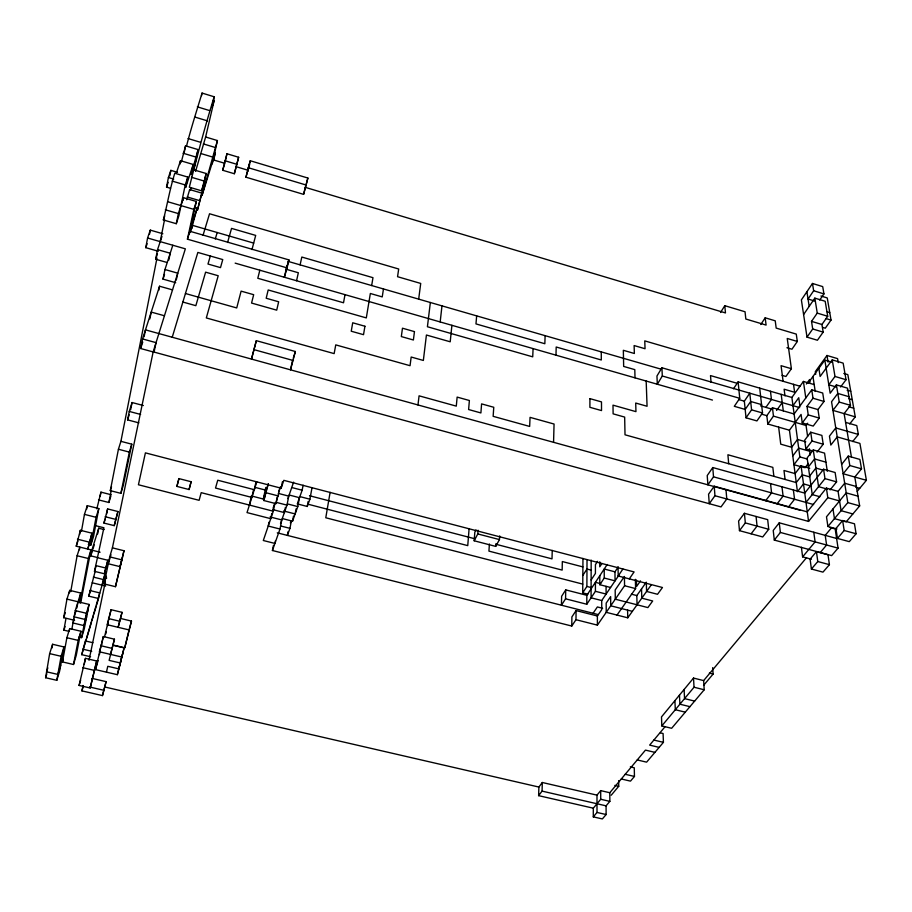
<?xml version="1.0" encoding="UTF-8"?>
<svg xmlns="http://www.w3.org/2000/svg" width="912" height="912" viewBox="0 0 912 912"><rect width="100%" height="100%" fill="white"/><g stroke="black" fill="none" stroke-linecap="round" stroke-linejoin="round"><path stroke-width="1.37" d="M609.786 792.733L609.854 801.374L606.07 805.843L606.127 814.541L602.365 818.93L593.29 816.867L593.302 808.192L600.723 799.265L600.7 790.624L609.786 792.733L645.468 750.109L654.919 752.354M591.181 560.082L591.079 597.816L601.715 600.541L618.872 575.244M586.838 595.297L565.725 589.882L561.621 596.3L561.439 605.215L565.565 598.819L586.792 604.246L586.838 595.297L607.198 564.505M587.898 594.179L582.7 592.846L586.883 586.45L587.02 560.47M582.7 592.846L582.962 558.44M273.463 545.342L272.426 550.506L571.767 626.042L575.985 619.704L576.088 610.573L597.383 615.988L601.749 609.604L601.715 600.541M571.767 626.042L571.892 616.934L576.088 610.573M565.565 598.819L565.725 589.882M553.561 442.309L554.063 424.034L530.054 417.365L529.655 426.428L493.141 416.328L493.768 407.276L481.593 403.891L480.898 412.942L468.608 409.534L469.384 400.505L457.14 397.096L456.285 406.125L419.075 395.831L417.97 404.951M555.978 355.167L556.195 347.005L601.304 359.989L601.27 351.895M552.239 550.415L552.011 558.874L496.048 544.293M593.302 808.192L538.627 795.652L542.07 791.114L542.309 782.496L596.984 795.139L600.7 790.624M538.627 795.652L538.889 787.056L542.309 782.496M545.125 335.673L544.84 343.733L475.973 323.908L476.668 315.883M533.087 348.601L532.722 356.843L427.42 326.747L430.35 302.499M476.041 529.849L474.833 532.141L474.183 540.782L495.706 546.391L499.457 539.585L499.673 535.88M495.706 546.391L495.866 543.917M489.402 544.008L488.935 551.122L562.157 570.103L562.328 561.553L582.893 566.911M474.183 540.782L477.797 533.942L478.07 530.225M469.099 528.675L467.753 545.627L307.629 504.108M451.907 325.31L450.209 341.795L426.417 335.023L423.35 360.457L411.175 357.025L410.047 365.701L335.753 344.884L334.145 353.617L206.317 317.946L218.207 275.743L205.61 272.164L195.841 305.68L182.867 302.043M440.177 321.947L441.978 305.862M418.676 299.125L420.717 283.438L397.552 276.701L398.692 269.006L209.543 213.761L203 235.399M383.473 288.956L382.231 296.913L370.352 293.493L366.305 317.912L268.185 289.97L266.19 298.247L278.662 301.781L276.712 310.16L251.564 303.058L253.673 294.69L241.11 291.133L236.721 307.948L185.444 293.516M371.674 285.547L372.974 277.681L301.826 257.047L300.094 264.856M45.6 677.73L49.647 653.619L52.611 644.282L64 646.961L59.645 671.072L56.795 680.306L45.6 677.73L46.854 673.774M51.984 647.987L52.611 644.282M330.121 492.332L325.778 517.765L582.757 584.113M74.59 620.285L63.703 617.698L66.964 599.116L69.745 590.372L80.758 593.028L79.116 601.76M80.678 602.969L91.006 549.868L76.243 546.197L80.347 530.294L91.952 533.189L87.848 549.058L91.952 533.189M69.301 592.88L69.745 590.372M79.606 534.5L80.347 530.294M69.13 631.389L63.897 630.146L65.972 618.45M70.714 591.751L77.11 555.75L79.868 547.12L79.39 549.765M81.453 531.286L84.451 514.379L87.278 505.658L98.827 508.565L93.548 536.438L90.835 545.102L88.316 544.475M86.64 509.227L87.278 505.658M56.795 680.306L61.104 656.287L64 646.961M62.472 661.93L66.872 637.727L69.711 628.596L80.94 631.252L76.232 655.443L73.507 664.495L62.472 661.93L63.27 659.342M69.255 631.07L69.711 628.596M297.164 503.857L307.241 506.468L309.909 499.217L311.95 488.057M71.877 629.063L75.286 610.618L80.758 593.028M345.01 294.644L343.516 302.773L257.8 278.274L259.829 270.214M307.241 506.468L308.142 501.497M76.87 608.019L78.033 601.772M96.82 508.862L100.958 492.138L111.287 494.76M158.323 251.245L145.772 247.665L147.584 238.009L150.298 230.132L162.849 233.746M79.937 602.98L88.316 558.497L91.006 549.868M90.835 545.102L96.068 517.298L98.827 508.565M100.229 496.014L100.958 492.138M149.522 234.27L150.298 230.132M97.63 557.563L90.801 555.875L91.884 550.175L98.735 528.219L104.139 529.564M296.104 508.85L295.135 513.935L283.564 510.959M282.298 518.563L292.524 521.185L297.791 506.593L299.478 497.69L289.184 495.011M297.711 502.592L302.157 490.234L303.103 485.195M288.124 531.628L287.394 535.412L289.948 528.344L291.395 520.752M292.524 521.185L293.493 516.112M97.641 533.953L98.735 528.219M73.507 664.495L78.17 640.384L80.94 631.252M170.521 188.294L166.543 187.12L168.401 177.521L170.863 170.362L177.498 172.322M169.803 175.834L170.863 170.362M89.878 590.531L99.693 592.903L98.542 598.5L88.783 596.152L95.315 570.707M97.983 557.836L107.855 560.264L104.356 573.762L94.483 571.357L103.911 527.763L95.019 525.54M103.945 523.066L107.616 508.919L117.91 511.518L114.239 525.643L103.945 523.066L105.154 519.167M120.908 441.34L131.784 444.178L123.268 485.492L120.874 493.346L110.306 490.656L118.423 449.251L120.908 441.34L156.989 258.028M166.987 262.462L155.667 259.236L157.548 249.626L161.971 236.379M187.815 177.088L185.227 184.942L178.889 215.722L176.29 223.702L163.362 219.963C167.318 204.425 169.951 188.533 174.796 173.234L187.815 177.088L185.66 187.484L193.196 164.468L180.519 160.694L176.233 173.371M78.899 636.998L81.613 637.636L86.389 613.274L89.08 604.428L66.964 599.116M106.613 514.003L107.616 508.919M98.507 499.879L108.881 502.501L111.184 490.759M160.216 241.634L164.57 219.507M89.08 604.428L84.269 628.87L81.613 637.636M280.508 523.579L286.984 505.134L288.751 496.117L278.308 493.403M154.048 352.18L140.653 348.521L142.546 338.945L159.566 286.231L172.528 289.879M138.863 422.86L127.589 419.885L129.265 411.437L132.08 402.534L143.355 405.532M144.119 336.722L145.475 329.87L731.093 491.226M272.426 550.506L279.984 529.04L281.785 519.943L270.112 516.956M285.388 507.437L284.362 512.59L272.62 509.569M90.584 656.743L81.749 654.679L105.062 574.959M130.633 409.784L132.08 402.534M179.755 164.536L180.519 160.694M149.842 318.938L151.221 312.086L164.445 315.757M181.26 162.188L185.558 145.84L198.075 149.591L193.823 169.837L206.146 173.497L203.98 183.38L201.643 190.825L189.331 187.199C196.981 156.887 204.881 126.643 214.195 96.786L202.065 93.07C196.696 110.728 191.041 128.33 186.481 146.216M275.435 540.85L274.911 543.438L263.306 540.508L273.292 511.21L274.9 503.39M184.27 152.236L185.558 145.84M158.734 290.347L159.566 286.231M79.082 685.436L85.454 658.361L96.683 660.983L90.185 687.99L79.082 685.436L80.644 680.158M84.223 664.381L85.454 658.361M175.708 282.709L162.997 279.118L164.958 269.53L172.801 245.248M265.814 491.408L263.876 500.54L275.88 503.641L277.202 497.108M275.88 503.641L280.349 486.826M273.292 511.21L201.21 492.662L199.112 500.312L138.43 484.762L145.407 452.865L281.135 488.205L282.458 481.661M201.529 95.635L202.065 93.07M102.007 585.162L105.473 571.813L104.299 577.501L106.727 578.083M104.356 573.762L107.855 560.264M114.239 525.643L117.91 511.518M120.874 493.346L129.356 452.101L131.784 444.178M168.811 260.08L170.213 253.24L157.548 249.626M176.29 223.702L178.364 213.579L183.54 197.733L196.342 201.484L189.308 234.031M269.04 522.143L268.242 526.042L279.984 529.04M271.822 513.467L270.75 518.677L247.015 512.59L256.796 481.867M183.016 200.264L183.54 197.733M91.998 678.38L106.1 681.64L102.463 695.594L81.932 690.886L83.049 685.505M112.404 547.861L123.986 550.734L115.471 586.678L104.105 583.919L109.702 556.879L112.404 547.861L153.17 351.838L185.353 248.839L147.584 238.009M89.023 660.322L105.404 581.548M154.333 350.824L156.043 342.65L142.546 338.945M193.196 164.468L191.064 174.682L198.075 149.591M186.698 199.762L189.685 189.559L201.848 193.139L197.414 210.227L201.848 193.139M190.323 190.494L190.904 187.735M195.578 171.365L205.622 136.994L214.24 100.229L212.006 107.035L214.195 96.786M292.444 360.787L290.518 369.839L295.374 351.519L256.329 340.666L251.484 359.077L256.329 340.666M249.409 505.054L251.427 495.946L263.306 499.024L265.768 487.464M263.876 500.54L268.345 483.691L263.306 499.024M176.29 279.984L177.749 273.167L164.958 269.53M90.185 687.99L96.683 660.983M287.12 265.324L284.35 277.248L287.075 267.889L187.427 239.183L193.857 209.372L196.342 201.484M113.065 645.263L124.112 647.873L117.363 674.686L95.486 669.602L103.307 636.542L114.456 639.187L110.489 654.383M99.385 654.656L99.898 652.274M101.198 646.277L101.722 643.861M101.984 642.652L103.307 636.542M192.079 228.114L192.671 225.401L253.684 243.094M194.689 207.4L197.152 208.118L190.665 231.83M201.643 190.825L206.146 173.497M104.538 636.793L111.082 609.706L122.037 612.34L118.127 627.319L122.037 612.34M115.471 586.678L123.986 550.734M105.769 633.965L106.294 631.583M107.605 625.598L108.129 623.181M111.082 609.706L107.171 624.709L129.048 629.918L131.488 621.083L120.623 618.484M256.021 481.867L254.3 489.698L217.751 480.225L215.517 488.045L251.837 497.428L253.559 489.607M213.818 159.691L215.312 152.942L202.042 195.407L217.421 140.551L205.622 136.994M212.268 163.875L217.421 140.551M296.56 280.748L298.338 272.756L286.208 269.268L288.922 259.909L189.913 231.272M106.442 672.144L107.776 666.296L118.754 668.849L121.25 659.786M114.456 639.187L109.121 660.379L120.167 662.956L122.675 653.858M222.676 170.259L226.974 153.763L238.636 157.263L234.338 173.736L222.676 170.259L224.785 163.294L213.157 159.828M102.463 695.594L106.1 681.64M225.093 161.937L226.974 153.763M303.582 194.359L307.88 178.045L250.253 160.751L248.292 167.717L245.955 177.202L303.582 194.359L307.88 178.045M287.075 267.889L288.922 259.909M234.338 173.736L238.636 157.263M117.363 674.686L124.112 647.873M114.011 645.274L124.75 647.805L129.048 629.918M131.488 621.083L124.75 647.805M250.253 160.751L247.927 170.213L236.368 166.759M247.904 171.308L249.546 164.639M176.894 486.404L178.866 478.583L191.121 481.741L189.069 489.539L176.894 486.404L178.991 478.618M251.986 249.569L255.691 235.41L231.545 228.388L227.567 242.501M189.069 489.539L191.121 481.741M245.955 177.202L249.546 164.456M95.486 669.602L98.097 660.55M101.608 643.952L99.351 651.772L121.592 656.993M81.932 690.886L83.368 685.984M210.33 256.01L207.982 264.035L220.499 267.615L222.756 259.578L197.858 252.43L172.231 337.246M215.3 238.955L217.181 232.503M122.482 557.608L119.86 566.603L108.277 563.764L110.968 554.77M81.749 654.679L85.318 640.931L92.887 642.709M85.033 643.701L86.252 639.608M86.663 638.252L91.485 622.121M91.884 620.798L93.469 615.497M93.856 614.175L96.216 606.309M96.604 605.009L98.154 599.8M104.105 583.919L106.385 576.259M87.86 610.641L85.181 619.476L74.134 616.843L76.095 610.538M86.64 616.786L83.972 625.598L72.994 622.987L74.168 619.214M88.783 596.152L90.744 589.711M94.483 571.357L96.056 566.227M108.881 502.501L110.876 496.048M60.716 665.144L57.855 674.413L46.592 671.813L47.846 667.846M110.306 490.656L111.526 486.734M90.801 555.875L92.716 549.731M93.104 548.5L94.244 544.852M63.897 630.146L65.026 626.533M187.427 239.183L197.152 208.118M63.703 617.698L65.276 612.727M127.589 419.885L129.185 414.8M293.288 358.142L295.374 351.519M76.243 546.197L77.873 541.112M140.653 348.521L142.739 342.046M162.997 279.118L164.513 274.432M155.667 259.236L157.434 253.912M163.362 219.963L164.707 215.973M273.041 508.315L274.74 503.333M278.605 491.944L279.916 488.102M281.135 488.205L283.814 480.339L634.102 571.927L629.303 578.881M145.772 247.665L147.128 243.721M166.543 187.12L168.173 182.343M287.884 498.602L293.63 482.163M290.369 523.021L291.213 520.661M661.918 367.775L656.959 376.018L657.313 384.237L662.306 376.006L661.918 367.775L799.676 407.618M720.548 312.508L724.789 305.691L745.047 311.767L745.834 319.029L766.091 325.082L765.191 317.809L775.234 320.819L776.18 328.092L796.267 334.1L797.327 341.464L791.947 349.228L786.931 347.734M582.825 575.461L586.975 569.042L590.851 570.046M597.577 561.325L595.422 564.642L595.422 573.431L591.124 579.986M601.966 563.456L599.765 566.808L599.754 561.781M760.779 324.535L765.191 317.809M586.792 604.246L595.422 591.307L595.422 582.323L600.734 583.691M610.561 587.488L599.811 584.717L604.257 578.037L604.211 569.02L614.962 571.824L617.983 567.332M733.522 388.74L738.116 381.866L791.878 397.472L799.87 456.923L793.93 464.721L803.734 467.48M819.694 300.082L823.946 293.903L822.715 286.607L812.478 283.472L801.386 299.9L807.017 337.132L817.414 340.244L823.171 332.116L821.929 324.501L827.708 316.27L825.189 301.279L814.838 298.133L803.597 314.549M646.346 583.498L646.585 591.443L657.541 594.282L662.465 587.51L618.188 575.985L622.919 569.008M593.074 613.274L597.371 606.947L602.638 608.293M738.116 381.866L739.746 398.316L734.308 406.319L745.184 409.442L750.679 401.474L761.577 404.609M812.478 283.472L813.652 290.757L808.032 299.022L814.439 300.971M746.027 417.81L744.34 401.177L749.801 393.197L751.568 409.841L746.027 417.81L756.926 420.922L762.523 412.988L759.707 388.136M575.985 619.704L597.394 625.13L624.572 585.732L624.412 576.475L615.178 589.973L615.292 599.195L647.885 607.586L652.684 600.974L641.786 598.158L641.535 588.913M807.017 337.132L812.706 328.981L811.52 321.366L817.255 313.101L814.838 298.133M712.785 467.548L707.222 475.562L707.894 484.831L713.503 476.828L712.785 467.548L804.749 493.118L823.582 469.247L835.118 472.507L836.589 481.878L830.102 489.881M640.498 580.876L636.587 586.439L636.428 579.986M617.002 615.076L635.596 588.593L635.368 579.325M797.327 341.464L787.238 338.466L791.388 368.71L785.916 376.485L782.074 375.356M765.875 407.379L771.449 399.456L770.469 391.259M820.903 296.001L827.252 297.939L831.026 320.089L825.292 328.183L822.727 327.419M637.055 604.793L636.815 595.57L646.3 582.175M714.221 486.221L708.567 494.201L709.262 503.698L714.951 495.729L714.221 486.221L807.268 511.871L826.386 488.091L838.071 491.363L841.081 510.686L852.868 513.946M789.45 430.213L767.801 424.023L766.832 415.655L772.453 407.744L794.101 413.98L811.748 389.823L822.715 393.026L824.026 401.451L817.961 409.568L819.25 418.072L813.219 426.075L802.264 422.929L801.078 414.436L789.45 430.213L797.441 491.671L803.506 483.907L811.019 486.005M632.369 611.348L610.732 605.796L610.641 596.596L606.172 603.14L606.229 612.317L627.752 617.812L651.442 584.638M776.591 410.457L782.234 402.568M767.801 424.023L773.456 416.123L772.453 407.744M791.878 397.472L803.415 381.444L814.188 384.602M806.356 384.009L809.582 379.54L809.981 382.196M838.265 362.623L837.592 358.633L826.99 355.486L815.317 371.617L815.727 374.273M807.964 383.359L824.824 360.08L831.584 362.087M792.984 405.68L798.752 397.723L799.904 406.034M840.579 386.984L846.04 379.723L843.155 363.124L832.234 359.875L820.127 376.462L818.851 368.334M802.264 422.929L808.226 414.892L807.006 406.387L813.002 398.236L811.748 389.823M832.234 359.875L834.993 376.462L828.814 384.796L836.133 386.95M807.61 436.438L806.06 425.482L807.747 423.225M851.432 457.06L844.113 413.626L850.497 405.35L847.51 388.159L836.395 384.898L830.171 393.22L824.824 360.08M744.42 513.296L738.595 521.06L739.472 530.659L762.728 536.951L768.736 529.279L767.687 519.646L744.42 513.296L745.332 522.918L739.472 530.659M792.79 455.943L798.695 448.134L809.708 451.258M817.038 452.181L823.205 444.212L821.872 435.4L810.722 432.208L804.669 440.222L805.889 449.023L813.322 451.132M836.395 384.898L839.257 402.067L832.941 410.377L855.262 416.852L849.688 423.977M765.624 500.734L771.575 492.902L770.526 483.599M805.889 449.023L811.988 441.02L810.722 432.208M809.742 468.255L801.067 465.815L795.093 473.602L783.978 470.489L785.084 479.461M827.298 471.287L824.551 453.127L813.276 449.924L807.131 457.927L812.239 494.6L819.888 496.732M751.112 533.805L757.051 526.11L756.071 516.477M777.058 503.891L783.089 496.094L781.972 486.78M804.954 467.822L808.385 463.387M808.385 466.933L814.576 458.953L825.907 462.156M809.651 476.041L815.887 468.073L823.49 470.216M788.47 507.026L794.557 499.263L793.372 489.949M836.612 538.468L779.258 522.815L773.228 530.465L774.299 540.086L831.653 555.602L838.06 548.123L835.175 528.937L830.137 527.546M774.299 540.086L780.376 532.448L779.258 522.815M852.697 441.545L858.352 434.443L856.79 425.596L845.584 422.359M806.003 502.432L824.972 478.618L823.582 469.247M841.639 464.368L848.251 456.114L859.891 459.431L861.521 468.836L854.795 477.033L859.663 505.909L846.165 521.869L834.457 518.643L832.987 508.942M848.251 456.114L849.813 465.519L843.155 473.75L866.4 480.305L857.212 491.34M714.951 495.729L808.556 521.413L827.822 497.69L826.386 488.091M838.071 491.363L844.683 483.246L856.402 486.541M703.642 680.603L693.519 678.072L661.496 716.912L661.827 725.906L671.642 728.289L704.212 689.768L703.642 680.603L806.561 557.642M661.827 725.906L694.032 687.238L693.519 678.072M811.463 559.25L802.617 556.867L815.1 541.888L813.778 532.243M836.965 528.983L827.914 526.498L847.807 502.603L831.55 401.759L837.82 393.437L848.992 396.697M665.087 726.659L649.652 745.104L659.148 747.384M831.596 527.729L825.212 535.355L826.591 545.011L820.253 552.524M611.2 795.23L618.735 786.281L618.667 780.626M703.551 685.425L713.116 674.048L712.682 667.641M593.29 816.867L597.007 812.444L596.984 795.139M816.434 551.646L810.107 559.17L811.406 569.031L822.977 572.132L829.418 564.665L828.005 554.781L816.434 551.646L817.79 561.53L811.406 569.031M842.62 520.524L835.939 528.47L837.444 538.411L849.289 541.648L856.094 533.759L854.476 523.796L842.62 520.524L844.181 530.488L837.444 538.411M630.329 766.878L634.273 767.801L634.456 776.454L630.488 781.128L621.3 778.973M660.379 732.883L663.092 733.533L663.423 742.345L646.608 762.158L637.237 759.935M597.007 812.444L606.127 814.541M600.723 799.265L609.854 801.374M104.869 687.01L538.889 787.056M89.513 686.987L103.694 690.247M542.07 791.114L606.07 805.843M49.647 653.619L61.104 656.287M614.87 785.38L618.735 786.281M82.696 667.675L93.993 670.297M625.222 774.288L634.456 776.454M82.844 649.196L91.724 651.282M66.872 637.727L78.17 640.384M100.662 645.685L111.868 648.318M75.286 610.618L86.389 613.274M108.517 618.564L119.529 621.197M653.87 740.054L663.423 742.345M92.237 582.791L105.667 586.051M95.623 565.543L105.541 567.971M685.277 712.158L675.313 709.718L674.903 700.644M93.355 577.102L103.17 579.496M91.884 550.175L100.115 552.205M109.702 556.879L121.353 559.751M694.636 701.1L684.559 698.615L684.103 689.495M77.11 555.75L88.316 558.497M689.928 706.663L679.907 704.201L679.474 695.104M694.032 687.238L704.212 689.768M77.463 539.209L89.148 542.093M105.188 516.728L115.539 519.327M84.451 514.379L96.068 517.298M709.354 673.102L713.116 674.048M281.044 526.076L289.948 528.344M277.294 532.836L598.318 614.608M595.422 591.307L606.104 594.054L606.058 586.359M266.418 492.845L278.491 495.98M624.572 585.732L635.596 588.593M287.44 503.914L297.791 506.593M276.473 502.421L286.984 505.134M631.412 594.168L636.815 595.57M586.883 586.45L590.805 587.465M477.797 533.942L499.457 539.585M291.806 487.532L302.157 490.234M309.487 495.718L475.015 538.821M118.423 449.251L129.356 452.101M299.774 496.573L309.909 499.217M254.722 487.282L265.221 490.006M604.257 578.037L615.064 580.853L614.962 571.824M129.265 411.437L140.608 414.436M817.79 561.53L829.418 564.665M745.332 522.918L768.736 529.279M780.376 532.448L838.06 548.123M153.17 351.838L721.016 506.912L726.784 498.978L725.975 489.47M732.37 491.579L799.847 510.161M844.181 530.488L856.094 533.759M254.152 349.695L293.459 360.571M713.503 476.828L813.607 504.541M847.807 502.603L859.663 505.909M827.822 497.69L839.564 500.962M824.972 478.618L836.589 481.878M855.844 487.282L859.697 488.353M809.753 476.896L802.286 474.81L796.256 482.573L625.016 434.796L624.663 417.092L613.115 413.843L613.001 405.156L635.949 411.643L635.71 403.047L647.064 406.262L646.175 381.045M858.021 496.162L846.233 492.868L826.489 516.808L827.914 526.498M827.537 489.174L818.566 486.666L813.276 449.924M799.87 456.923L807.268 459.01M849.813 465.519L861.521 468.836M811.988 441.02L823.205 444.212M805.741 441.796L797.521 439.447L791.662 447.268L780.74 444.167L778.643 427.124M662.306 376.006L739.746 398.316M738.925 399.616L744.34 401.177M760.494 405.829L772.567 409.306M858.352 434.443L835.768 427.945L829.441 436.13L830.832 445.067L837.216 436.894L859.913 443.403L866.4 480.305M751.568 409.841L762.523 412.988M773.456 416.123L806.06 425.482M235.159 263.135L712.466 400.06M761.429 414.105L766.832 415.655M807.006 406.387L817.961 409.568M288.032 261.379L661.485 369.292M808.226 414.892L819.25 418.072M839.257 402.067L850.497 405.35M848.81 406.786L853.735 408.223M165.357 209.794L178.364 213.579M813.002 398.236L824.026 401.451M737.329 383.359L710.505 375.584L711.041 382.299M847.1 390.165L850.759 391.237M187.279 197.003L199.511 200.583M848.57 398.601L852.241 399.673M800.029 386.232L644.761 340.883L645.046 348.737L634.125 345.557L634.353 353.491L623.341 350.299L623.66 366.43L634.798 369.634L635.014 377.842M168.047 201.826L193.857 209.372M168.401 177.521L173.736 179.094M172.129 181.078L185.227 184.942M834.993 376.462L846.04 379.723M791.388 368.71L781.06 365.678L783.089 381.284M191.406 177.259L203.809 180.929M843.782 373.441L847.841 374.638L855.262 416.852M305.212 187.336L725.473 312.941L724.789 305.691M183.05 153.216L195.647 156.978M188.032 138.544L200.469 142.283M203.376 143.925L215.243 147.482M812.706 328.981L823.171 332.116M201.313 153.661L213.1 157.195M224.865 160.717L236.596 164.217M248.292 167.717L306.261 185.068M817.255 313.101L827.708 316.27M825.862 318.527L831.026 320.089M811.52 321.366L821.929 324.501M195.271 117.181L207.48 120.886M827.184 311.847L829.749 312.622M813.652 290.757L823.946 293.903M197.368 106.864L209.657 110.603M826.99 355.486L828.073 362.121M806.892 291.737L809.183 306.386M812.957 376.474L815.225 391.453M803.415 381.444L805.798 397.974M809.366 448.784L810.244 455.031M793.52 384.328L794.614 392.263L784.115 389.207L784.993 395.899M801.067 465.815L808.556 521.413M801.386 547.257L802.617 556.867M781.185 394.372L783.294 410.867M773.866 476.326L772.829 467.366L727.901 454.769L728.688 463.718M627.593 609.946L627.752 617.812M618.062 566.705L618.188 575.985M599.788 575.711L599.811 584.717M597.383 615.988L597.394 625.13M589.927 398.635L589.893 407.311L601.521 410.582L601.487 401.907L589.927 398.635M414.47 331.626L413.387 339.994L401.326 336.574L402.477 328.206L414.47 331.626M364.925 326.245L363.523 334.681L351.234 331.216L352.716 322.78L364.925 326.245"/></g></svg>
